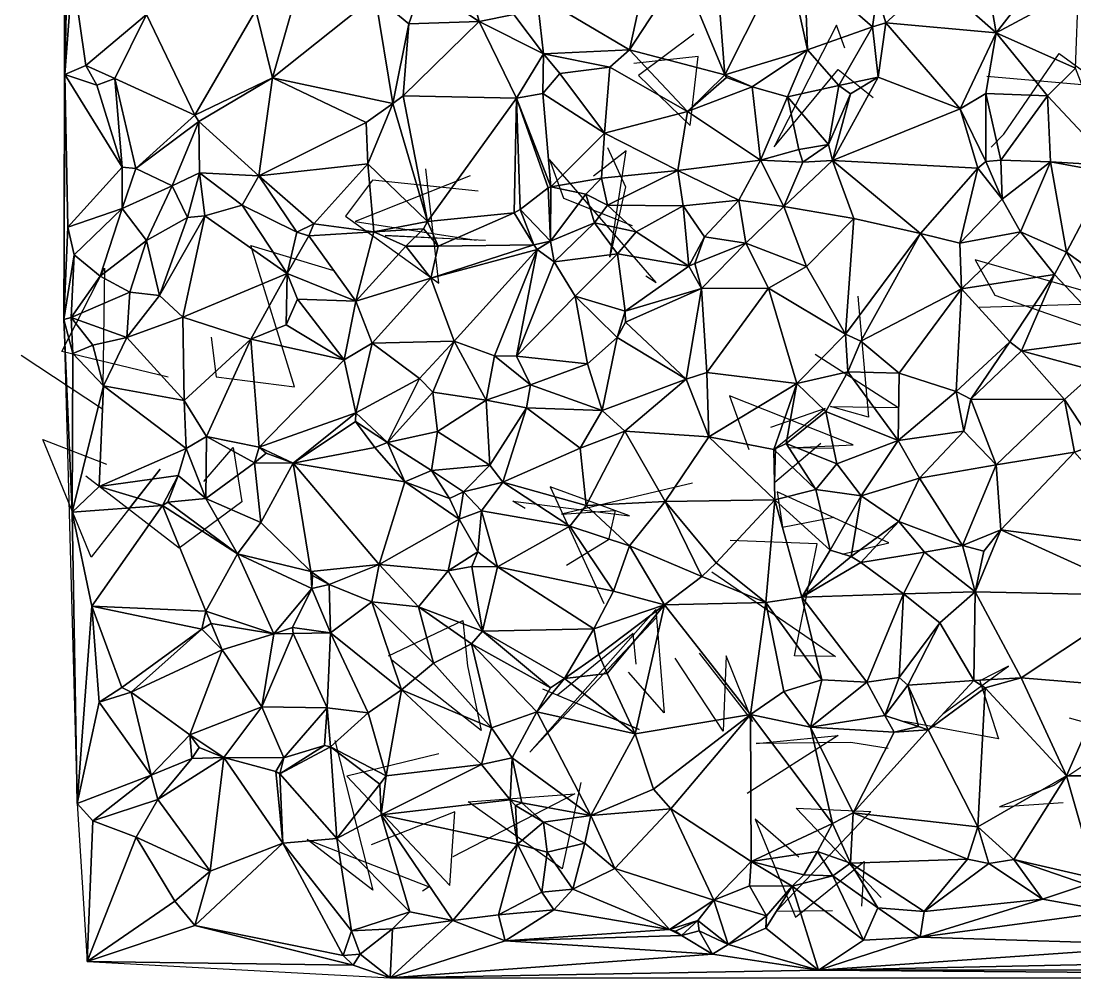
# Model space of a CAD drawing. Header units: metres. Extents: x -15.8 to 15.8, y -15 to 15.8.
# Drawn here: x -15.52 to -2.29, y -15 to -2.98 of the extents above; entities that cross this region are included whole.
import ezdxf

# ---------------------------------------------------------------- set-up
doc = ezdxf.new("R2010")
doc.units = ezdxf.units.M
doc.layers.add('CRACKS', color=1, linetype='Continuous')
doc.layers.add('STREET_MESH', color=7, linetype='Continuous')

msp = doc.modelspace()

# ---------------------------------------------------------------- linework, layer by layer
at = {"layer": 'CRACKS'}
for points in [[(-5.181, -3.318, 0.1), (-5.285, -3.031, 0.1), (-6.068, -4.557, 0.1), (-5.266, -3.587, 0.1), (-4.825, -3.938, 0.1)], [(-7.076, -3.144, 0.1), (-7.772, -3.662, 0.1), (-7.125, -4.289, 0.1), (-7.023, -3.425, 0.1), (-7.831, -3.51, 0.1)], [(-3.344, -4.562, 0.1), (-3.186, -4.401, 0.1), (-2.491, -3.385, 0.1), (-1.916, -3.804, 0.1), (-3.398, -3.673, 0.1)], [(-8.159, -4.568, 0.1), (-7.933, -5.061, 0.1), (-8.133, -5.945, 0.1), (-7.926, -4.61, 0.1), (-8.336, -4.926, 0.1)], [(-7.681, -6.18, 0.1), (-7.55, -6.264, 0.1), (-8.89, -4.719, 0.1), (-8.712, -5.203, 0.1), (-7.852, -5.545, 0.1)], [(-9.786, -5.114, 0.1), (-11.109, -4.976, 0.1), (-11.45, -5.429, 0.1), (-10.28, -6.271, 0.1), (-10.441, -4.836, 0.1)], [(-9.884, -4.923, 0.1), (-11.33, -5.495, 0.1), (-9.81, -5.731, 0.1), (-10.95, -5.671, 0.1), (-9.691, -5.731, 0.1)], [(-13.134, -6.949, 0.1), (-13.073, -7.447, 0.1), (-12.092, -7.571, 0.1), (-12.637, -5.796, 0.1), (-11.614, -6.106, 0.1)], [(-13.676, -7.453, 0.1), (-15.011, -7.131, 0.1), (-14.475, -6.081, 0.1), (-14.502, -7.852, 0.1), (-15.522, -7.179, 0.1)], [(-3.496, -6.573, 0.1), (-1.658, -6.516, 0.1), (-3.547, -5.979, 0.1), (-3.299, -6.42, 0.1), (-2.169, -6.815, 0.1)], [(-5.019, -6.432, 0.1), (-4.884, -7.953, 0.1), (-5.363, -7.819, 0.1), (-4.518, -7.832, 0.1), (-5.556, -7.165, 0.1)], [(-5.328, -8.349, 0.1), (-5.882, -8.338, 0.1), (-5.077, -8.3, 0.1), (-6.631, -7.688, 0.1), (-6.386, -8.358, 0.1)], [(-5.484, -8.285, 0.1), (-6.062, -8.773, 0.1), (-6.049, -8.339, 0.1), (-5.43, -7.844, 0.1), (-6.116, -8.082, 0.1)], [(-14.161, -9.098, 0.1), (-13.777, -8.606, 0.1), (-14.642, -9.714, 0.1), (-15.25, -8.235, 0.1), (-14.451, -8.545, 0.1)], [(-13.23, -8.761, 0.1), (-12.859, -8.335, 0.1), (-12.752, -9.018, 0.1), (-13.539, -9.6, 0.1), (-14.71, -8.695, 0.1)], [(-9.193, -9.102, 0.1), (-9.35, -9.011, 0.1), (-7.886, -9.194, 0.1), (-8.881, -8.827, 0.1), (-8.207, -10.296, 0.1)], [(-7.093, -8.783, 0.1), (-8.737, -9.173, 0.1), (-8.063, -9.126, 0.1), (-8.15, -9.493, 0.1), (-8.674, -9.815, 0.1)], [(-5.217, -9.673, 0.1), (-4.629, -9.531, 0.1), (-6.03, -8.891, 0.1), (-5.965, -9.336, 0.1), (-5.321, -9.208, 0.1)], [(-6.85, -9.896, 0.1), (-5.297, -10.961, 0.1), (-5.812, -10.951, 0.1), (-5.53, -9.543, 0.1), (-6.619, -9.505, 0.1)], [(-7.545, -10.472, 0.1), (-9.137, -12.16, 0.1), (-7.554, -10.37, 0.1), (-7.449, -11.669, 0.1), (-7.896, -11.156, 0.1)], [(-10.912, -10.953, 0.1), (-9.975, -10.507, 0.1), (-9.918, -11.077, 0.1), (-9.746, -11.888, 0.1), (-10.867, -11.006, 0.1)], [(-7.801, -11.055, 0.1), (-7.837, -10.673, 0.1), (-8.79, -11.444, 0.1), (-7.765, -11.877, 0.1), (-8.973, -11.37, 0.1)], [(-7.01, -10.92, 0.1), (-6.341, -11.777, 0.1), (-6.672, -10.951, 0.1), (-6.71, -11.896, 0.1), (-7.312, -10.982, 0.1)], [(-3.952, -11.682, 0.1), (-3.128, -11.082, 0.1), (-3.486, -11.264, 0.1), (-3.253, -11.994, 0.1), (-4.431, -11.776, 0.1)], [(-2.365, -11.729, 0.1), (-1.603, -11.942, 0.1), (-2.56, -12.58, 0.1), (-3.241, -12.847, 0.1), (-2.441, -12.796, 0.1)], [(-11.584, -12.014, 0.1), (-11.108, -13.897, 0.1), (-11.929, -13.258, 0.1), (-10.401, -13.854, 0.1), (-10.485, -13.908, 0.1)], [(-4.637, -12.116, 0.1), (-5.106, -12.039, 0.1), (-6.294, -12.052, 0.1), (-5.264, -11.954, 0.1), (-6.409, -12.682, 0.1)], [(-10.279, -12.184, 0.1), (-11.431, -12.464, 0.1), (-10.138, -13.835, 0.1), (-10.077, -12.912, 0.1), (-11.126, -13.326, 0.1)], [(-8.496, -12.544, 0.1), (-8.732, -13.627, 0.1), (-9.909, -12.785, 0.1), (-8.57, -12.686, 0.1), (-10.103, -13.477, 0.1)], [(-4.726, -13.988, 0.1), (-5.794, -12.867, 0.1), (-4.857, -12.906, 0.1), (-6.041, -14.158, 0.1), (-5.338, -14.149, 0.1)], [(-5.757, -13.48, 0.1), (-6.308, -13.003, 0.1), (-5.801, -14.233, 0.1), (-4.941, -13.534, 0.1), (-4.971, -14.098, 0.1)]]:
    msp.add_polyline3d(points, dxfattribs=at)
at = {"layer": 'STREET_MESH'}
for points in [[(-14.973, -3.648), (-14.968, 9.897), (-14.985, -6.728)], [(-14.934, -1.898), (-14.968, 9.897), (-14.973, -3.648)], [(-3.54, -1.607), (-4.051, -2.445), (-3.28, -3.127)], [(-2.326, -1.898), (-3.54, -1.607), (-3.28, -3.127)], [(-14.877, -2.367), (-14.934, -1.898), (-14.973, -3.648)], [(-2.248, -2.568), (-2.326, -1.898), (-3.28, -3.127)], [(-7.886, -3.342), (-7.602, -2.036), (-9.046, -2.651)], [(-7.602, -2.036), (-7.886, -3.342), (-7.232, -2.34)], [(-6.687, -3.652), (-6.819, -1.992), (-7.232, -2.34)], [(-6.687, -3.652), (-5.918, -2.123), (-6.819, -1.992)], [(-5.651, -3.34), (-5.918, -2.123), (-6.687, -3.652)], [(-5.918, -2.123), (-5.651, -3.34), (-5.686, -2.305)], [(-14.708, -3.536), (-14.877, -2.367), (-14.973, -3.648)], [(-14.877, -2.367), (-14.708, -3.536), (-13.946, -2.898)], [(-11.989, -2.373), (-12.577, -2.84), (-12.365, -3.692)], [(-11.989, -2.373), (-12.365, -3.692), (-11.076, -2.66)], [(-7.886, -3.342), (-6.687, -3.652), (-7.232, -2.34)], [(-5.686, -2.305), (-4.834, -3.053), (-4.775, -2.635)], [(-5.651, -3.34), (-4.834, -3.053), (-5.686, -2.305)], [(-10.655, -3.012), (-10.481, -2.511), (-11.076, -2.66)], [(-10.481, -2.511), (-10.655, -3.012), (-9.773, -2.986)], [(-9.897, -2.52), (-10.481, -2.511), (-9.773, -2.986)], [(-4.667, -3.002), (-4.051, -2.445), (-4.775, -2.635)], [(-4.051, -2.445), (-4.667, -3.002), (-3.28, -3.127)], [(-9.338, -2.898), (-9.897, -2.52), (-9.773, -2.986)], [(-4.834, -3.053), (-4.667, -3.002), (-4.775, -2.635)], [(-2.287, -3.572), (-2.248, -2.568), (-3.28, -3.127)], [(-12.365, -3.692), (-10.855, -4.014), (-11.076, -2.66)], [(-10.855, -4.014), (-10.655, -3.012), (-11.076, -2.66)], [(-9.338, -2.898), (-8.963, -3.389), (-9.046, -2.651)], [(-8.963, -3.389), (-7.886, -3.342), (-9.046, -2.651)], [(-14.708, -3.536), (-14.346, -3.699), (-13.946, -2.898)], [(-14.346, -3.699), (-13.343, -4.161), (-13.946, -2.898)], [(-13.343, -4.161), (-12.577, -2.84), (-13.946, -2.898)], [(-12.577, -2.84), (-13.343, -4.161), (-12.365, -3.692)], [(-8.963, -3.389), (-9.338, -2.898), (-9.773, -2.986)], [(-10.655, -3.012), (-10.855, -4.014), (-10.726, -3.917)], [(-10.655, -3.012), (-10.726, -3.917), (-9.773, -2.986)], [(-10.726, -3.917), (-9.305, -3.949), (-9.773, -2.986)], [(-9.305, -3.949), (-8.963, -3.389), (-9.773, -2.986)], [(-4.834, -3.053), (-4.763, -3.684), (-4.667, -3.002)], [(-4.763, -3.684), (-3.734, -4.081), (-4.667, -3.002)], [(-4.667, -3.002), (-3.734, -4.081), (-3.28, -3.127)], [(-5.259, -3.786), (-4.834, -3.053), (-5.651, -3.34)], [(-4.834, -3.053), (-5.259, -3.786), (-4.763, -3.684)], [(-3.734, -4.081), (-3.41, -3.887), (-3.28, -3.127)], [(-3.41, -3.887), (-2.639, -3.918), (-3.28, -3.127)], [(-2.639, -3.918), (-2.287, -3.572), (-3.28, -3.127)], [(-9.305, -3.949), (-8.974, -3.887), (-8.963, -3.389)], [(-8.974, -3.887), (-8.759, -3.639), (-8.963, -3.389)], [(-7.886, -3.342), (-8.963, -3.389), (-8.131, -3.559)], [(-8.963, -3.389), (-8.759, -3.639), (-8.131, -3.559)], [(-7.157, -4.115), (-7.886, -3.342), (-8.131, -3.559)], [(-7.886, -3.342), (-7.157, -4.115), (-6.687, -3.652)], [(-6.346, -3.803), (-5.651, -3.34), (-6.687, -3.652)], [(-5.651, -3.34), (-6.346, -3.803), (-5.901, -3.93)], [(-5.259, -3.786), (-5.651, -3.34), (-5.901, -3.93)], [(-14.573, -3.783), (-14.708, -3.536), (-14.973, -3.648)], [(-14.708, -3.536), (-14.573, -3.783), (-14.346, -3.699)], [(-8.759, -3.639), (-8.198, -4.388), (-8.131, -3.559)], [(-8.198, -4.388), (-7.157, -4.115), (-8.131, -3.559)], [(-2.287, -3.572), (-2.639, -3.918), (-1.816, -4.791)], [(-14.934, -5.566), (-14.973, -3.648), (-14.985, -6.728)], [(-14.934, -5.566), (-14.252, -4.815), (-14.973, -3.648)], [(-14.252, -4.815), (-14.573, -3.783), (-14.973, -3.648)], [(-14.346, -3.699), (-14.573, -3.783), (-14.252, -4.815)], [(-14.082, -4.832), (-14.346, -3.699), (-14.252, -4.815)], [(-14.082, -4.832), (-13.343, -4.161), (-14.346, -3.699)], [(-13.343, -4.161), (-13.291, -4.24), (-12.365, -3.692)], [(-13.291, -4.24), (-12.537, -4.921), (-12.365, -3.692)], [(-12.365, -3.692), (-12.537, -4.921), (-11.192, -4.254)], [(-10.855, -4.014), (-12.365, -3.692), (-11.192, -4.254)], [(-8.759, -3.639), (-8.974, -3.887), (-8.198, -4.388)], [(-7.157, -4.115), (-6.669, -3.689), (-6.687, -3.652)], [(-6.346, -3.803), (-6.669, -3.689), (-7.157, -4.115)], [(-6.669, -3.689), (-6.346, -3.803), (-6.687, -3.652)], [(-3.734, -4.081), (-4.763, -3.684), (-5.337, -4.728)], [(-4.763, -3.684), (-5.111, -3.893), (-5.337, -4.728)], [(-5.259, -3.786), (-5.111, -3.893), (-4.763, -3.684)], [(-6.346, -3.803), (-7.157, -4.115), (-6.242, -4.727)], [(-6.346, -3.803), (-6.242, -4.727), (-5.901, -3.93)], [(-5.386, -4.528), (-5.259, -3.786), (-5.901, -3.93)], [(-5.259, -3.786), (-5.386, -4.528), (-5.111, -3.893)], [(-10.855, -4.014), (-10.419, -5.496), (-10.726, -3.917)], [(-10.419, -5.496), (-9.305, -3.949), (-10.726, -3.917)], [(-9.305, -3.949), (-10.419, -5.496), (-9.332, -5.386)], [(-9.256, -5.346), (-9.305, -3.949), (-9.332, -5.386)], [(-8.974, -3.887), (-9.305, -3.949), (-8.872, -5.059)], [(-9.305, -3.949), (-8.905, -5.073), (-8.872, -5.059)], [(-9.256, -5.346), (-8.905, -5.073), (-9.305, -3.949)], [(-8.198, -4.388), (-8.974, -3.887), (-8.872, -5.059)], [(-6.242, -4.727), (-5.761, -4.593), (-5.901, -3.93)], [(-5.761, -4.593), (-5.386, -4.528), (-5.901, -3.93)], [(-5.111, -3.893), (-5.386, -4.528), (-5.337, -4.728)], [(-3.734, -4.081), (-3.412, -4.742), (-3.41, -3.887)], [(-3.412, -4.742), (-3.224, -4.725), (-3.41, -3.887)], [(-3.224, -4.725), (-2.639, -3.918), (-3.41, -3.887)], [(-3.224, -4.725), (-2.6, -4.745), (-2.639, -3.918)], [(-2.639, -3.918), (-2.6, -4.745), (-1.816, -4.791)], [(-11.169, -4.773), (-10.855, -4.014), (-11.192, -4.254)], [(-10.419, -5.496), (-10.855, -4.014), (-11.169, -4.773)], [(-3.511, -4.827), (-3.734, -4.081), (-5.337, -4.728)], [(-3.412, -4.742), (-3.734, -4.081), (-3.511, -4.827)], [(-13.291, -4.24), (-13.343, -4.161), (-14.082, -4.832)], [(-7.157, -4.115), (-8.198, -4.388), (-7.278, -4.857)], [(-6.242, -4.727), (-7.157, -4.115), (-7.278, -4.857)], [(-13.291, -4.24), (-14.082, -4.832), (-13.624, -5.049)], [(-13.284, -4.886), (-13.291, -4.24), (-13.624, -5.049)], [(-13.284, -4.886), (-12.537, -4.921), (-13.291, -4.24)], [(-12.537, -4.921), (-11.169, -4.773), (-11.192, -4.254)], [(-8.198, -4.388), (-8.872, -5.059), (-8.236, -4.951)], [(-7.278, -4.857), (-8.198, -4.388), (-8.236, -4.951)], [(-5.708, -4.751), (-5.761, -4.593), (-6.242, -4.727)], [(-5.708, -4.751), (-5.386, -4.528), (-5.761, -4.593)], [(-5.386, -4.528), (-5.708, -4.751), (-5.337, -4.728)], [(-6.513, -5.229), (-6.242, -4.727), (-7.278, -4.857)], [(-6.513, -5.229), (-5.948, -5.306), (-6.242, -4.727)], [(-5.948, -5.306), (-5.708, -4.751), (-6.242, -4.727)], [(-5.948, -5.306), (-5.07, -5.458), (-5.337, -4.728)], [(-5.708, -4.751), (-5.948, -5.306), (-5.337, -4.728)], [(-4.23, -5.648), (-3.511, -4.827), (-5.337, -4.728)], [(-5.07, -5.458), (-4.23, -5.648), (-5.337, -4.728)], [(-3.412, -4.742), (-3.511, -4.827), (-3.205, -5.214)], [(-3.224, -4.725), (-3.412, -4.742), (-3.205, -5.214)], [(-2.6, -4.745), (-3.224, -4.725), (-3.205, -5.214)], [(-2.975, -5.626), (-2.6, -4.745), (-3.205, -5.214)], [(-2.4, -5.881), (-2.6, -4.745), (-2.975, -5.626)], [(-1.816, -4.791), (-2.6, -4.745), (-1.87, -4.879)], [(-2.6, -4.745), (-2.4, -5.881), (-1.87, -4.879)], [(-14.255, -5.334), (-14.252, -4.815), (-14.934, -5.566)], [(-14.255, -5.334), (-14.082, -4.832), (-14.252, -4.815)], [(-13.624, -5.049), (-14.082, -4.832), (-14.255, -5.334)], [(-13.284, -4.886), (-13.624, -5.049), (-13.432, -5.445)], [(-13.215, -5.425), (-13.284, -4.886), (-13.432, -5.445)], [(-13.284, -4.886), (-13.215, -5.425), (-12.745, -5.292)], [(-12.537, -4.921), (-13.284, -4.886), (-12.745, -5.292)], [(-12.537, -4.921), (-11.847, -5.526), (-11.169, -4.773)], [(-11.847, -5.526), (-11.093, -5.624), (-11.169, -4.773)], [(-11.093, -5.624), (-10.419, -5.496), (-11.169, -4.773)], [(-7.278, -4.857), (-8.236, -4.951), (-8.16, -5.291)], [(-7.213, -5.298), (-7.278, -4.857), (-8.16, -5.291)], [(-6.513, -5.229), (-7.278, -4.857), (-7.213, -5.298)], [(-4.23, -5.648), (-3.737, -5.769), (-3.511, -4.827)], [(-3.511, -4.827), (-3.737, -5.769), (-3.205, -5.214)], [(-2.4, -5.881), (-1.249, -6.715), (-1.87, -4.879)], [(-12.537, -4.921), (-12.745, -5.292), (-12.062, -5.631)], [(-11.847, -5.526), (-12.537, -4.921), (-12.062, -5.631)], [(-8.872, -5.059), (-8.434, -5.153), (-8.236, -4.951)], [(-8.236, -4.951), (-8.434, -5.153), (-8.16, -5.291)], [(-13.949, -5.733), (-13.624, -5.049), (-14.255, -5.334)], [(-13.624, -5.049), (-13.949, -5.733), (-13.432, -5.445)], [(-8.905, -5.073), (-9.256, -5.346), (-8.875, -5.744)], [(-8.905, -5.073), (-8.875, -5.744), (-8.872, -5.059)], [(-8.875, -5.744), (-8.434, -5.153), (-8.872, -5.059)], [(-8.434, -5.153), (-8.875, -5.744), (-8.325, -5.514)], [(-8.434, -5.153), (-8.325, -5.514), (-8.16, -5.291)], [(-13.215, -5.425), (-12.181, -6.15), (-12.745, -5.292)], [(-12.745, -5.292), (-12.181, -6.15), (-12.062, -5.631)], [(-8.325, -5.514), (-7.799, -5.627), (-8.16, -5.291)], [(-7.799, -5.627), (-7.213, -5.298), (-8.16, -5.291)], [(-6.944, -5.688), (-6.513, -5.229), (-7.213, -5.298)], [(-6.513, -5.229), (-6.944, -5.688), (-6.424, -5.769)], [(-5.948, -5.306), (-6.513, -5.229), (-6.424, -5.769)], [(-3.737, -5.769), (-2.975, -5.626), (-3.205, -5.214)], [(-14.856, -5.916), (-14.255, -5.334), (-14.934, -5.566)], [(-14.856, -5.916), (-14.529, -6.181), (-14.255, -5.334)], [(-14.529, -6.181), (-13.949, -5.733), (-14.255, -5.334)], [(-9.332, -5.386), (-10.419, -5.496), (-10.285, -5.805)], [(-9.332, -5.386), (-10.285, -5.805), (-9.086, -5.788)], [(-9.256, -5.346), (-9.332, -5.386), (-9.086, -5.788)], [(-8.875, -5.744), (-9.256, -5.346), (-9.086, -5.788)], [(-7.799, -5.627), (-7.138, -6.056), (-7.213, -5.298)], [(-7.138, -6.056), (-6.944, -5.688), (-7.213, -5.298)], [(-5.948, -5.306), (-6.424, -5.769), (-5.664, -6.062)], [(-5.948, -5.306), (-5.664, -6.062), (-5.07, -5.458)], [(-13.949, -5.733), (-13.784, -6.427), (-13.432, -5.445)], [(-13.784, -6.427), (-13.215, -5.425), (-13.432, -5.445)], [(-13.215, -5.425), (-13.784, -6.427), (-13.491, -6.696)], [(-12.181, -6.15), (-13.215, -5.425), (-13.491, -6.696)], [(-11.909, -5.676), (-11.847, -5.526), (-12.062, -5.631)], [(-11.847, -5.526), (-11.909, -5.676), (-11.093, -5.624)], [(-10.469, -5.589), (-10.419, -5.496), (-11.093, -5.624)], [(-10.419, -5.496), (-10.469, -5.589), (-10.285, -5.805)], [(-8.875, -5.744), (-8.829, -6.001), (-8.325, -5.514)], [(-8.325, -5.514), (-8.829, -6.001), (-8.035, -5.901)], [(-7.799, -5.627), (-8.325, -5.514), (-8.035, -5.901)], [(-5.07, -5.458), (-5.664, -6.062), (-5.174, -6.91)], [(-4.23, -5.648), (-5.07, -5.458), (-5.174, -6.91)], [(-14.856, -5.916), (-14.934, -5.566), (-14.985, -6.728)], [(-12.181, -6.15), (-11.909, -5.676), (-12.062, -5.631)], [(-11.909, -5.676), (-12.181, -6.15), (-11.32, -6.498)], [(-11.093, -5.624), (-11.909, -5.676), (-11.32, -6.498)], [(-11.093, -5.624), (-11.32, -6.498), (-10.693, -5.804)], [(-10.469, -5.589), (-11.093, -5.624), (-10.693, -5.804)], [(-10.285, -5.805), (-10.469, -5.589), (-10.693, -5.804)], [(-7.799, -5.627), (-8.035, -5.901), (-7.138, -6.056)], [(-7.065, -6.023), (-6.944, -5.688), (-7.138, -6.056)], [(-6.944, -5.688), (-7.065, -6.023), (-6.424, -5.769)], [(-4.98, -6.998), (-4.23, -5.648), (-5.174, -6.91)], [(-4.23, -5.648), (-4.98, -6.998), (-3.717, -6.343)], [(-3.737, -5.769), (-4.23, -5.648), (-3.717, -6.343)], [(-3.737, -5.769), (-3.717, -6.343), (-2.975, -5.626)], [(-3.717, -6.343), (-2.549, -6.161), (-2.975, -5.626)], [(-2.549, -6.161), (-2.4, -5.881), (-2.975, -5.626)], [(-13.949, -5.733), (-14.529, -6.181), (-14.158, -6.384)], [(-13.784, -6.427), (-13.949, -5.733), (-14.158, -6.384)], [(-11.32, -6.498), (-10.378, -6.21), (-10.693, -5.804)], [(-10.378, -6.21), (-10.285, -5.805), (-10.693, -5.804)], [(-10.285, -5.805), (-10.378, -6.21), (-9.086, -5.788)], [(-10.378, -6.21), (-9.045, -5.849), (-9.086, -5.788)], [(-9.045, -5.849), (-8.875, -5.744), (-9.086, -5.788)], [(-8.829, -6.001), (-8.875, -5.744), (-9.045, -5.849)], [(-6.424, -5.769), (-7.065, -6.023), (-6.979, -6.338)], [(-6.138, -6.332), (-6.424, -5.769), (-6.979, -6.338)], [(-6.424, -5.769), (-6.138, -6.332), (-5.664, -6.062)], [(-14.892, -6.702), (-14.856, -5.916), (-14.985, -6.728)], [(-14.529, -6.181), (-14.856, -5.916), (-14.892, -6.702)], [(-9.045, -5.849), (-10.378, -6.21), (-10.084, -6.999)], [(-9.579, -7.184), (-9.045, -5.849), (-10.084, -6.999)], [(-9.045, -5.849), (-9.579, -7.184), (-9.305, -7.188)], [(-8.829, -6.001), (-9.045, -5.849), (-9.305, -7.188)], [(-8.829, -6.001), (-8.568, -6.434), (-8.035, -5.901)], [(-8.568, -6.434), (-7.938, -6.623), (-8.035, -5.901)], [(-8.035, -5.901), (-7.938, -6.623), (-7.138, -6.056)], [(-1.791, -6.965), (-2.4, -5.881), (-2.549, -6.161)], [(-1.249, -6.715), (-2.4, -5.881), (-1.791, -6.965)], [(-8.568, -6.434), (-8.829, -6.001), (-9.305, -7.188)], [(-7.938, -6.623), (-6.979, -6.338), (-7.138, -6.056)], [(-6.979, -6.338), (-7.065, -6.023), (-7.138, -6.056)], [(-5.664, -6.062), (-6.138, -6.332), (-5.174, -6.91)], [(-14.158, -6.384), (-14.529, -6.181), (-14.892, -6.702)], [(-12.638, -6.976), (-12.181, -6.15), (-13.491, -6.696)], [(-12.181, -6.15), (-12.638, -6.976), (-12.196, -6.794)], [(-12.053, -6.47), (-12.181, -6.15), (-12.196, -6.794)], [(-12.181, -6.15), (-12.053, -6.47), (-11.32, -6.498)], [(-11.116, -7.024), (-10.378, -6.21), (-11.32, -6.498)], [(-10.378, -6.21), (-11.116, -7.024), (-10.084, -6.999)], [(-2.549, -6.161), (-3.717, -6.343), (-3.11, -7.007)], [(-2.963, -7.122), (-2.549, -6.161), (-3.11, -7.007)], [(-2.963, -7.122), (-1.791, -6.965), (-2.549, -6.161)], [(-7.938, -6.623), (-7.935, -6.761), (-6.979, -6.338)], [(-6.979, -6.338), (-7.935, -6.761), (-7.174, -7.476)], [(-6.913, -7.393), (-6.979, -6.338), (-7.174, -7.476)], [(-6.913, -7.393), (-6.138, -6.332), (-6.979, -6.338)], [(-6.138, -6.332), (-6.913, -7.393), (-5.785, -7.531)], [(-6.138, -6.332), (-5.785, -7.531), (-5.174, -6.91)], [(-4.98, -6.998), (-4.499, -7.403), (-3.717, -6.343)], [(-4.499, -7.403), (-3.786, -7.633), (-3.717, -6.343)], [(-3.717, -6.343), (-3.786, -7.633), (-3.11, -7.007)], [(-14.158, -6.384), (-14.892, -6.702), (-14.194, -6.952)], [(-13.784, -6.427), (-14.158, -6.384), (-14.194, -6.952)], [(-13.491, -6.696), (-13.784, -6.427), (-14.194, -6.952)], [(-12.053, -6.47), (-12.196, -6.794), (-11.466, -7.234)], [(-11.32, -6.498), (-12.053, -6.47), (-11.466, -7.234)], [(-8.412, -7.286), (-8.568, -6.434), (-9.305, -7.188)], [(-8.568, -6.434), (-8.412, -7.286), (-8.038, -6.954)], [(-7.938, -6.623), (-8.568, -6.434), (-8.038, -6.954)], [(-11.116, -7.024), (-11.32, -6.498), (-11.466, -7.234)], [(-14.874, -7.156), (-14.892, -6.702), (-14.985, -6.728)], [(-14.819, -12.806), (-14.883, -9.146), (-14.985, -6.728)], [(-14.883, -9.146), (-14.874, -7.156), (-14.985, -6.728)], [(-14.892, -6.702), (-14.622, -7.048), (-14.194, -6.952)], [(-14.874, -7.156), (-14.622, -7.048), (-14.892, -6.702)], [(-13.475, -7.743), (-13.491, -6.696), (-14.194, -6.952)], [(-12.638, -6.976), (-13.491, -6.696), (-13.475, -7.743)], [(-7.938, -6.623), (-8.038, -6.954), (-7.935, -6.761)], [(-12.196, -6.794), (-12.638, -6.976), (-11.466, -7.234)], [(-7.935, -6.761), (-8.038, -6.954), (-7.174, -7.476)], [(-14.622, -7.048), (-14.487, -7.559), (-14.194, -6.952)], [(-14.487, -7.559), (-13.475, -7.743), (-14.194, -6.952)], [(-13.193, -8.198), (-12.638, -6.976), (-13.475, -7.743)], [(-13.193, -8.198), (-12.534, -8.33), (-12.638, -6.976)], [(-12.638, -6.976), (-12.534, -8.33), (-11.466, -7.234)], [(-11.116, -7.024), (-10.519, -7.468), (-10.084, -6.999)], [(-10.519, -7.468), (-10.354, -7.64), (-10.084, -6.999)], [(-10.354, -7.64), (-9.683, -7.739), (-10.084, -6.999)], [(-9.683, -7.739), (-9.579, -7.184), (-10.084, -6.999)], [(-8.038, -6.954), (-8.412, -7.286), (-8.228, -7.872)], [(-8.038, -6.954), (-8.228, -7.872), (-7.174, -7.476)], [(-5.785, -7.531), (-5.143, -7.383), (-5.174, -6.91)], [(-5.143, -7.383), (-4.98, -6.998), (-5.174, -6.91)], [(-4.499, -7.403), (-4.98, -6.998), (-5.143, -7.383)], [(-3.786, -7.633), (-3.6, -7.727), (-3.11, -7.007)], [(-3.6, -7.727), (-2.963, -7.122), (-3.11, -7.007)], [(-1.791, -6.965), (-2.963, -7.122), (-2.025, -7.378)], [(-14.622, -7.048), (-14.874, -7.156), (-14.487, -7.559)], [(-11.318, -7.9), (-11.116, -7.024), (-11.466, -7.234)], [(-11.116, -7.024), (-11.318, -7.9), (-10.519, -7.468)], [(-2.963, -7.122), (-3.6, -7.727), (-2.424, -7.732)], [(-2.963, -7.122), (-2.424, -7.732), (-2.025, -7.378)], [(-14.487, -7.559), (-14.874, -7.156), (-14.883, -9.146)], [(-12.534, -8.33), (-11.318, -7.9), (-11.466, -7.234)], [(-9.683, -7.739), (-9.126, -7.549), (-9.579, -7.184)], [(-9.579, -7.184), (-9.126, -7.549), (-9.305, -7.188)], [(-9.126, -7.549), (-8.412, -7.286), (-9.305, -7.188)], [(-8.412, -7.286), (-9.126, -7.549), (-8.228, -7.872)], [(-6.89, -8.202), (-6.913, -7.393), (-7.174, -7.476)], [(-6.913, -7.393), (-6.89, -8.202), (-5.785, -7.531)], [(-5.143, -7.383), (-5.785, -7.531), (-5.421, -7.884)], [(-4.511, -8.249), (-5.143, -7.383), (-5.421, -7.884)], [(-4.511, -8.249), (-4.499, -7.403), (-5.143, -7.383)], [(-4.499, -7.403), (-4.511, -8.249), (-3.786, -7.633)], [(-2.424, -7.732), (-2.047, -8.306), (-2.025, -7.378)], [(-11.318, -7.9), (-10.922, -8.273), (-10.519, -7.468)], [(-10.922, -8.273), (-10.354, -7.64), (-10.519, -7.468)], [(-8.228, -7.872), (-7.945, -8.13), (-7.174, -7.476)], [(-7.945, -8.13), (-6.89, -8.202), (-7.174, -7.476)], [(-5.785, -7.531), (-6.89, -8.202), (-6.072, -8.358)], [(-5.785, -7.531), (-6.072, -8.358), (-5.918, -8.283)], [(-5.785, -7.531), (-5.918, -8.283), (-5.421, -7.884)], [(-14.54, -8.826), (-14.487, -7.559), (-14.883, -9.146)], [(-14.487, -7.559), (-14.54, -8.826), (-13.451, -8.348)], [(-13.475, -7.743), (-14.487, -7.559), (-13.451, -8.348)], [(-10.293, -8.134), (-10.354, -7.64), (-10.922, -8.273)], [(-9.683, -7.739), (-10.354, -7.64), (-10.293, -8.134)], [(-9.126, -7.549), (-9.683, -7.739), (-9.177, -7.837)], [(-9.126, -7.549), (-9.177, -7.837), (-8.228, -7.872)], [(-3.786, -7.633), (-4.511, -8.249), (-3.689, -8.129)], [(-3.6, -7.727), (-3.786, -7.633), (-3.689, -8.129)], [(-13.193, -8.198), (-13.475, -7.743), (-13.451, -8.348)], [(-9.636, -8.556), (-9.683, -7.739), (-10.293, -8.134)], [(-9.683, -7.739), (-9.636, -8.556), (-9.177, -7.837)], [(-3.284, -8.554), (-3.6, -7.727), (-3.689, -8.129)], [(-3.6, -7.727), (-3.284, -8.554), (-2.424, -7.732)], [(-2.424, -7.732), (-3.284, -8.554), (-2.3, -8.395)], [(-2.047, -8.306), (-2.424, -7.732), (-2.3, -8.395)], [(-11.318, -7.9), (-12.534, -8.33), (-12.105, -8.531)], [(-11.318, -7.9), (-12.105, -8.531), (-11.326, -8.009)], [(-10.922, -8.273), (-11.318, -7.9), (-11.326, -8.009)], [(-9.636, -8.556), (-9.475, -8.769), (-9.177, -7.837)], [(-9.177, -7.837), (-9.475, -8.769), (-8.502, -8.343)], [(-9.177, -7.837), (-8.502, -8.343), (-8.228, -7.872)], [(-8.502, -8.343), (-7.945, -8.13), (-8.228, -7.872)], [(-5.918, -8.283), (-5.28, -8.541), (-5.421, -7.884)], [(-5.28, -8.541), (-4.511, -8.249), (-5.421, -7.884)], [(-12.105, -8.531), (-11.083, -8.335), (-11.326, -8.009)], [(-11.083, -8.335), (-10.922, -8.273), (-11.326, -8.009)], [(-13.201, -8.975), (-13.193, -8.198), (-13.451, -8.348)], [(-12.591, -8.527), (-13.193, -8.198), (-13.201, -8.975)], [(-12.591, -8.527), (-12.534, -8.33), (-13.193, -8.198)], [(-10.293, -8.134), (-10.922, -8.273), (-10.37, -8.623)], [(-9.636, -8.556), (-10.293, -8.134), (-10.37, -8.623)], [(-7.945, -8.13), (-8.502, -8.343), (-8.428, -9.064)], [(-7.439, -9.013), (-7.945, -8.13), (-8.428, -9.064)], [(-6.89, -8.202), (-7.945, -8.13), (-7.439, -9.013)], [(-4.511, -8.249), (-4.243, -8.721), (-3.689, -8.129)], [(-4.243, -8.721), (-3.284, -8.554), (-3.689, -8.129)], [(-12.591, -8.527), (-12.447, -8.405), (-12.534, -8.33)], [(-12.534, -8.33), (-12.447, -8.405), (-12.105, -8.531)], [(-10.922, -8.273), (-11.083, -8.335), (-10.703, -8.765)], [(-10.37, -8.623), (-10.922, -8.273), (-10.703, -8.765)], [(-6.89, -8.202), (-7.439, -9.013), (-6.059, -8.992)], [(-6.072, -8.358), (-6.89, -8.202), (-6.059, -8.992)], [(-6.072, -8.358), (-5.546, -8.863), (-5.918, -8.283)], [(-5.546, -8.863), (-5.28, -8.541), (-5.918, -8.283)], [(-4.511, -8.249), (-5.28, -8.541), (-4.978, -8.941)], [(-4.243, -8.721), (-4.511, -8.249), (-4.978, -8.941)], [(-1.188, -9.637), (-2.047, -8.306), (-2.3, -8.395)], [(-14.54, -8.826), (-13.55, -8.686), (-13.451, -8.348)], [(-13.55, -8.686), (-13.201, -8.975), (-13.451, -8.348)], [(-12.447, -8.405), (-12.591, -8.527), (-12.105, -8.531)], [(-11.083, -8.335), (-12.105, -8.531), (-10.703, -8.765)], [(-8.502, -8.343), (-9.475, -8.769), (-8.428, -9.064)], [(-5.546, -8.863), (-6.072, -8.358), (-6.059, -8.992)], [(-3.284, -8.554), (-3.223, -9.367), (-2.3, -8.395)], [(-3.223, -9.367), (-1.188, -9.637), (-2.3, -8.395)], [(-12.591, -8.527), (-13.201, -8.975), (-12.511, -9.277)], [(-12.105, -8.531), (-12.591, -8.527), (-12.511, -9.277)], [(-11.886, -9.893), (-12.105, -8.531), (-12.511, -9.277)], [(-12.105, -8.531), (-11.027, -9.806), (-10.703, -8.765)], [(-11.886, -9.893), (-11.027, -9.806), (-12.105, -8.531)], [(-9.969, -8.893), (-9.636, -8.556), (-10.37, -8.623)], [(-9.636, -8.556), (-9.969, -8.893), (-9.475, -8.769)], [(-5.28, -8.541), (-5.546, -8.863), (-4.978, -8.941)], [(-3.284, -8.554), (-4.243, -8.721), (-3.704, -9.566)], [(-3.284, -8.554), (-3.704, -9.566), (-3.223, -9.367)], [(-13.747, -9.062), (-13.55, -8.686), (-14.54, -8.826)], [(-13.681, -9.023), (-13.55, -8.686), (-13.747, -9.062)], [(-13.55, -8.686), (-13.681, -9.023), (-13.201, -8.975)], [(-10.143, -8.977), (-10.37, -8.623), (-10.703, -8.765)], [(-10.143, -8.977), (-9.969, -8.893), (-10.37, -8.623)], [(-4.502, -9.265), (-4.243, -8.721), (-4.978, -8.941)], [(-4.243, -8.721), (-4.502, -9.265), (-3.704, -9.566)], [(-13.747, -9.062), (-14.54, -8.826), (-14.883, -9.146)], [(-11.027, -9.806), (-10.023, -9.235), (-10.703, -8.765)], [(-10.023, -9.235), (-10.143, -8.977), (-10.703, -8.765)], [(-9.475, -8.769), (-9.969, -8.893), (-9.741, -9.13)], [(-8.632, -9.322), (-9.475, -8.769), (-9.741, -9.13)], [(-9.475, -8.769), (-8.632, -9.322), (-8.428, -9.064)], [(-5.366, -9.623), (-5.546, -8.863), (-6.059, -8.992)], [(-5.546, -8.863), (-5.366, -9.623), (-4.978, -8.941)], [(-13.201, -8.975), (-13.681, -9.023), (-12.804, -9.672)], [(-13.201, -8.975), (-12.804, -9.672), (-12.511, -9.277)], [(-9.969, -8.893), (-10.143, -8.977), (-10.023, -9.235)], [(-9.969, -8.893), (-10.023, -9.235), (-9.741, -9.13)], [(-7.439, -9.013), (-6.798, -9.784), (-6.059, -8.992)], [(-6.798, -9.784), (-6.175, -10.283), (-6.059, -8.992)], [(-6.175, -10.283), (-5.722, -10.213), (-6.059, -8.992)], [(-5.722, -10.213), (-5.366, -9.623), (-6.059, -8.992)], [(-4.978, -8.941), (-5.366, -9.623), (-5.102, -9.702)], [(-4.502, -9.265), (-4.978, -8.941), (-5.102, -9.702)], [(-13.747, -9.062), (-14.883, -9.146), (-14.634, -10.329)], [(-13.203, -10.391), (-13.747, -9.062), (-14.634, -10.329)], [(-13.681, -9.023), (-13.747, -9.062), (-12.804, -9.672)], [(-12.804, -9.672), (-13.747, -9.062), (-13.203, -10.391)], [(-8.632, -9.322), (-7.886, -9.57), (-8.428, -9.064)], [(-7.886, -9.57), (-7.439, -9.013), (-8.428, -9.064)], [(-6.975, -9.957), (-7.439, -9.013), (-7.886, -9.57)], [(-6.975, -9.957), (-6.798, -9.784), (-7.439, -9.013)], [(-14.883, -9.146), (-14.819, -12.806), (-14.634, -10.329)], [(-11.027, -9.806), (-10.163, -9.882), (-10.023, -9.235)], [(-10.163, -9.882), (-9.789, -9.645), (-10.023, -9.235)], [(-10.023, -9.235), (-9.789, -9.645), (-9.741, -9.13)], [(-9.789, -9.645), (-9.541, -9.833), (-9.741, -9.13)], [(-9.541, -9.833), (-8.632, -9.322), (-9.741, -9.13)], [(-12.804, -9.672), (-11.886, -9.893), (-12.511, -9.277)], [(-8.632, -9.322), (-9.541, -9.833), (-8.087, -10.138)], [(-8.632, -9.322), (-8.087, -10.138), (-7.886, -9.57)], [(-4.982, -9.779), (-4.502, -9.265), (-5.102, -9.702)], [(-4.502, -9.265), (-4.982, -9.779), (-4.18, -9.651)], [(-3.704, -9.566), (-4.502, -9.265), (-4.18, -9.651)], [(-3.704, -9.566), (-3.435, -9.637), (-3.223, -9.367)], [(-3.545, -10.147), (-1.412, -10.192), (-3.223, -9.367)], [(-3.435, -9.637), (-3.545, -10.147), (-3.223, -9.367)], [(-1.412, -10.192), (-1.188, -9.637), (-3.223, -9.367)], [(-9.789, -9.645), (-10.163, -9.882), (-9.865, -9.83)], [(-9.541, -9.833), (-9.789, -9.645), (-9.865, -9.83)], [(-7.886, -9.57), (-8.087, -10.138), (-7.446, -10.312)], [(-6.975, -9.957), (-7.886, -9.57), (-7.446, -10.312)], [(-5.366, -9.623), (-5.722, -10.213), (-5.102, -9.702)], [(-4.982, -9.779), (-4.446, -10.174), (-4.18, -9.651)], [(-4.446, -10.174), (-3.545, -10.147), (-4.18, -9.651)], [(-3.545, -10.147), (-3.704, -9.566), (-4.18, -9.651)], [(-3.435, -9.637), (-3.704, -9.566), (-3.545, -10.147)], [(-12.351, -10.677), (-12.804, -9.672), (-13.203, -10.391)], [(-11.871, -10.107), (-11.886, -9.893), (-12.804, -9.672)], [(-12.351, -10.677), (-11.871, -10.107), (-12.804, -9.672)], [(-6.798, -9.784), (-6.975, -9.957), (-6.175, -10.283)], [(-5.722, -10.213), (-4.982, -9.779), (-5.102, -9.702)], [(-4.982, -9.779), (-5.722, -10.213), (-4.446, -10.174)], [(-11.027, -9.806), (-11.886, -9.893), (-11.655, -10.055)], [(-11.886, -9.893), (-11.862, -9.941), (-11.655, -10.055)], [(-11.871, -10.107), (-11.862, -9.941), (-11.886, -9.893)], [(-11.118, -10.274), (-11.027, -9.806), (-11.655, -10.055)], [(-10.535, -10.337), (-11.027, -9.806), (-11.118, -10.274)], [(-11.027, -9.806), (-10.535, -10.337), (-10.163, -9.882)], [(-10.535, -10.337), (-9.73, -10.64), (-10.163, -9.882)], [(-10.163, -9.882), (-9.73, -10.64), (-9.865, -9.83)], [(-9.73, -10.64), (-9.541, -9.833), (-9.865, -9.83)], [(-9.541, -9.833), (-9.73, -10.64), (-8.333, -10.611)], [(-8.087, -10.138), (-9.541, -9.833), (-8.333, -10.611)], [(-11.862, -9.941), (-11.871, -10.107), (-11.655, -10.055)], [(-6.175, -10.283), (-6.975, -9.957), (-7.446, -10.312)], [(-12.116, -10.595), (-11.871, -10.107), (-12.351, -10.677)], [(-11.871, -10.107), (-12.116, -10.595), (-11.639, -10.663)], [(-11.871, -10.107), (-11.639, -10.663), (-11.655, -10.055)], [(-11.639, -10.663), (-11.118, -10.274), (-11.655, -10.055)], [(-8.087, -10.138), (-8.333, -10.611), (-7.446, -10.312)], [(-5.722, -10.213), (-4.904, -11.283), (-4.446, -10.174)], [(-4.904, -11.283), (-4.499, -11.222), (-4.446, -10.174)], [(-4.446, -10.174), (-4.499, -11.222), (-3.991, -10.539)], [(-3.545, -10.147), (-4.446, -10.174), (-3.991, -10.539)], [(-3.564, -11.261), (-3.545, -10.147), (-3.991, -10.539)], [(-3.545, -10.147), (-3.564, -11.261), (-2.968, -11.227)], [(-1.412, -10.192), (-3.545, -10.147), (-2.968, -11.227)], [(-11.639, -10.663), (-10.745, -11.38), (-11.118, -10.274)], [(-10.535, -10.337), (-11.118, -10.274), (-10.344, -11.043)], [(-11.118, -10.274), (-10.745, -11.38), (-10.344, -11.043)], [(-8.333, -10.611), (-8.27, -10.933), (-7.446, -10.312)], [(-7.446, -10.312), (-8.27, -10.933), (-8.167, -11.174)], [(-7.813, -11.931), (-7.446, -10.312), (-8.167, -11.174)], [(-7.813, -11.931), (-6.364, -11.689), (-7.446, -10.312)], [(-6.364, -11.689), (-6.175, -10.283), (-7.446, -10.312)], [(-5.946, -11.4), (-6.175, -10.283), (-6.364, -11.689)], [(-5.469, -11.254), (-5.722, -10.213), (-6.175, -10.283)], [(-5.946, -11.4), (-5.469, -11.254), (-6.175, -10.283)], [(-5.469, -11.254), (-4.904, -11.283), (-5.722, -10.213)], [(-1.898, -11.318), (-1.412, -10.192), (-2.968, -11.227)], [(-14.819, -12.806), (-14.543, -11.532), (-14.634, -10.329)], [(-13.252, -10.615), (-13.203, -10.391), (-14.634, -10.329)], [(-14.543, -11.532), (-14.257, -11.351), (-14.634, -10.329)], [(-14.257, -11.351), (-13.252, -10.615), (-14.634, -10.329)], [(-13.252, -10.615), (-13.138, -10.547), (-13.203, -10.391)], [(-13.138, -10.547), (-12.351, -10.677), (-13.203, -10.391)], [(-9.87, -10.8), (-10.535, -10.337), (-10.344, -11.043)], [(-10.535, -10.337), (-9.87, -10.8), (-9.73, -10.64)], [(-13.138, -10.547), (-13.252, -10.615), (-12.996, -10.876)], [(-12.351, -10.677), (-13.138, -10.547), (-12.996, -10.876)], [(-4.499, -11.222), (-4.391, -11.321), (-3.991, -10.539)], [(-4.391, -11.321), (-3.564, -11.261), (-3.991, -10.539)], [(-13.252, -10.615), (-14.257, -11.351), (-14.14, -11.408)], [(-13.252, -10.615), (-14.14, -11.408), (-12.996, -10.876)], [(-12.5, -11.594), (-12.351, -10.677), (-12.996, -10.876)], [(-11.68, -11.604), (-12.107, -10.673), (-12.5, -11.594)], [(-12.107, -10.673), (-12.351, -10.677), (-12.5, -11.594)], [(-12.116, -10.595), (-12.351, -10.677), (-12.107, -10.673)], [(-11.639, -10.663), (-12.116, -10.595), (-12.107, -10.673)], [(-11.68, -11.604), (-11.639, -10.663), (-12.107, -10.673)], [(-11.639, -10.663), (-11.68, -11.604), (-11.166, -11.666)], [(-10.745, -11.38), (-11.639, -10.663), (-11.166, -11.666)], [(-9.87, -10.8), (-8.876, -11.353), (-9.73, -10.64)], [(-9.73, -10.64), (-8.702, -11.237), (-8.333, -10.611)], [(-8.876, -11.353), (-8.702, -11.237), (-9.73, -10.64)], [(-8.702, -11.237), (-8.27, -10.933), (-8.333, -10.611)], [(-9.619, -11.854), (-9.87, -10.8), (-10.344, -11.043)], [(-9.619, -11.854), (-9.05, -11.657), (-9.87, -10.8)], [(-9.05, -11.657), (-8.876, -11.353), (-9.87, -10.8)], [(-14.14, -11.408), (-13.404, -11.942), (-12.996, -10.876)], [(-13.404, -11.942), (-12.5, -11.594), (-12.996, -10.876)], [(-8.27, -10.933), (-8.702, -11.237), (-8.167, -11.174)], [(-10.745, -11.38), (-9.619, -11.854), (-10.344, -11.043)], [(-8.702, -11.237), (-9.05, -11.657), (-7.813, -11.931)], [(-8.876, -11.353), (-9.05, -11.657), (-8.702, -11.237)], [(-8.702, -11.237), (-7.813, -11.931), (-8.167, -11.174)], [(-4.499, -11.222), (-4.904, -11.283), (-4.679, -11.7)], [(-4.391, -11.321), (-4.499, -11.222), (-4.679, -11.7)], [(-3.564, -11.261), (-3.42, -11.352), (-2.968, -11.227)], [(-3.42, -11.352), (-2.399, -12.46), (-2.968, -11.227)], [(-2.399, -12.46), (-1.898, -11.318), (-2.968, -11.227)], [(-14.257, -11.351), (-14.543, -11.532), (-14.14, -11.408)], [(-5.469, -11.254), (-5.946, -11.4), (-5.612, -11.847)], [(-4.904, -11.283), (-5.469, -11.254), (-5.612, -11.847)], [(-4.679, -11.7), (-4.904, -11.283), (-5.612, -11.847)], [(-4.257, -11.838), (-4.391, -11.321), (-4.679, -11.7)], [(-4.391, -11.321), (-4.136, -11.88), (-3.564, -11.261)], [(-4.257, -11.838), (-4.136, -11.88), (-4.391, -11.321)], [(-3.564, -11.261), (-4.136, -11.88), (-3.42, -11.352)], [(-3.42, -11.352), (-4.136, -11.88), (-3.513, -13.1)], [(-3.42, -11.352), (-3.513, -13.1), (-2.399, -12.46)], [(-1.617, -12.459), (-1.898, -11.318), (-2.399, -12.46)], [(-14.543, -11.532), (-13.891, -12.449), (-14.14, -11.408)], [(-13.891, -12.449), (-13.404, -11.942), (-14.14, -11.408)], [(-10.941, -12.459), (-10.745, -11.38), (-11.166, -11.666)], [(-10.745, -11.38), (-10.941, -12.459), (-9.743, -12.318)], [(-9.619, -11.854), (-10.745, -11.38), (-9.743, -12.318)], [(-5.946, -11.4), (-6.364, -11.689), (-5.612, -11.847)], [(-13.891, -12.449), (-14.543, -11.532), (-14.819, -12.806)], [(-12.5, -11.594), (-13.404, -11.942), (-12.979, -12.23)], [(-12.223, -12.234), (-12.5, -11.594), (-12.979, -12.23)], [(-12.223, -12.234), (-11.68, -11.604), (-12.5, -11.594)], [(-11.68, -11.604), (-12.223, -12.234), (-11.713, -12.078)], [(-11.64, -12.094), (-11.68, -11.604), (-11.713, -12.078)], [(-11.68, -11.604), (-11.64, -12.094), (-11.166, -11.666)], [(-11.64, -12.094), (-10.941, -12.459), (-11.166, -11.666)], [(-9.05, -11.657), (-9.619, -11.854), (-9.359, -12.233)], [(-9.05, -11.657), (-9.359, -12.233), (-8.371, -12.956)], [(-9.05, -11.657), (-8.371, -12.956), (-7.813, -11.931)], [(-7.813, -11.931), (-7.585, -12.628), (-6.364, -11.689)], [(-6.364, -11.689), (-7.585, -12.628), (-7.365, -12.875)], [(-6.357, -13.533), (-6.364, -11.689), (-7.365, -12.875)], [(-6.364, -11.689), (-5.338, -13.056), (-5.612, -11.847)], [(-6.357, -13.533), (-5.338, -13.056), (-6.364, -11.689)], [(-4.562, -11.909), (-4.679, -11.7), (-5.612, -11.847)], [(-4.257, -11.838), (-4.679, -11.7), (-4.562, -11.909)], [(-9.359, -12.233), (-9.619, -11.854), (-9.743, -12.318)], [(-5.338, -13.056), (-5.076, -12.922), (-5.612, -11.847)], [(-5.076, -12.922), (-4.562, -11.909), (-5.612, -11.847)], [(-4.136, -11.88), (-5.076, -12.922), (-3.513, -13.1)], [(-4.136, -11.88), (-4.562, -11.909), (-5.076, -12.922)], [(-4.136, -11.88), (-4.257, -11.838), (-4.562, -11.909)], [(-13.891, -12.449), (-13.377, -12.241), (-13.404, -11.942)], [(-13.404, -11.942), (-13.286, -12.105), (-12.979, -12.23)], [(-13.377, -12.241), (-13.286, -12.105), (-13.404, -11.942)], [(-8.371, -12.956), (-7.585, -12.628), (-7.813, -11.931)], [(-13.286, -12.105), (-13.377, -12.241), (-12.979, -12.23)], [(-12.273, -12.434), (-11.64, -12.094), (-11.713, -12.078)], [(-12.223, -12.234), (-12.273, -12.434), (-11.713, -12.078)], [(-11.64, -12.094), (-12.273, -12.434), (-11.56, -13.248)], [(-11.017, -12.563), (-11.64, -12.094), (-11.56, -13.248)], [(-10.941, -12.459), (-11.64, -12.094), (-11.017, -12.563)], [(-13.806, -12.757), (-13.377, -12.241), (-13.891, -12.449)], [(-13.806, -12.757), (-13.149, -13.657), (-12.979, -12.23)], [(-13.377, -12.241), (-13.806, -12.757), (-12.979, -12.23)], [(-13.149, -13.657), (-12.236, -13.304), (-12.979, -12.23)], [(-12.236, -13.304), (-12.325, -12.406), (-12.979, -12.23)], [(-12.325, -12.406), (-12.223, -12.234), (-12.979, -12.23)], [(-12.325, -12.406), (-12.273, -12.434), (-12.223, -12.234)], [(-9.381, -12.759), (-9.359, -12.233), (-9.743, -12.318)], [(-9.381, -12.759), (-9.237, -12.797), (-9.359, -12.233)], [(-9.359, -12.233), (-9.237, -12.797), (-8.371, -12.956)], [(-12.273, -12.434), (-12.325, -12.406), (-12.236, -13.304)], [(-12.273, -12.434), (-12.236, -13.304), (-11.56, -13.248)], [(-10.941, -12.459), (-11, -12.95), (-9.743, -12.318)], [(-11, -12.95), (-9.381, -12.759), (-9.743, -12.318)], [(-14.622, -13.024), (-13.891, -12.449), (-14.819, -12.806)], [(-13.806, -12.757), (-13.891, -12.449), (-14.622, -13.024)], [(-11, -12.95), (-11.017, -12.563), (-11.56, -13.248)], [(-11, -12.95), (-10.941, -12.459), (-11.017, -12.563)], [(-3.513, -13.1), (-3.06, -13.511), (-2.399, -12.46)], [(-3.06, -13.511), (-2.029, -13.748), (-2.399, -12.46)], [(-2.029, -13.748), (-1.617, -12.459), (-2.399, -12.46)], [(-7.585, -12.628), (-8.371, -12.956), (-7.365, -12.875)], [(-14.693, -14.789), (-14.622, -13.024), (-14.819, -12.806)], [(-14.076, -13.231), (-13.806, -12.757), (-14.622, -13.024)], [(-13.806, -12.757), (-14.076, -13.231), (-13.149, -13.657)], [(-9.291, -13.319), (-9.381, -12.759), (-11, -12.95)], [(-9.381, -12.759), (-9.314, -12.831), (-9.237, -12.797)], [(-9.291, -13.319), (-9.314, -12.831), (-9.381, -12.759)], [(-9.314, -12.831), (-8.964, -13.041), (-9.237, -12.797)], [(-9.314, -12.831), (-9.291, -13.319), (-8.964, -13.041)], [(-9.237, -12.797), (-8.964, -13.041), (-8.371, -12.956)], [(-10.641, -14.166), (-11, -12.95), (-11.56, -13.248)], [(-10.104, -14.275), (-11, -12.95), (-10.641, -14.166)], [(-9.291, -13.319), (-11, -12.95), (-10.104, -14.275)], [(-8.964, -13.041), (-8.446, -13.303), (-8.371, -12.956)], [(-8.371, -12.956), (-8.446, -13.303), (-8.069, -13.624)], [(-8.371, -12.956), (-8.069, -13.624), (-7.365, -12.875)], [(-8.069, -13.624), (-6.825, -14.022), (-7.365, -12.875)], [(-6.825, -14.022), (-6.357, -13.533), (-7.365, -12.875)], [(-5.111, -13.555), (-5.076, -12.922), (-5.338, -13.056)], [(-5.111, -13.555), (-3.643, -13.506), (-5.076, -12.922)], [(-5.076, -12.922), (-3.643, -13.506), (-3.513, -13.1)], [(-14.693, -14.789), (-14.076, -13.231), (-14.622, -13.024)], [(-8.964, -13.041), (-9.291, -13.319), (-8.92, -13.416)], [(-8.446, -13.303), (-8.964, -13.041), (-8.92, -13.416)], [(-6.357, -13.533), (-5.526, -13.411), (-5.338, -13.056)], [(-5.526, -13.411), (-5.111, -13.555), (-5.338, -13.056)], [(-3.643, -13.506), (-3.376, -13.562), (-3.513, -13.1)], [(-3.376, -13.562), (-3.06, -13.511), (-3.513, -13.1)], [(-14.076, -13.231), (-14.693, -14.789), (-13.593, -14.033)], [(-13.149, -13.657), (-14.076, -13.231), (-13.593, -14.033)], [(-12.236, -13.304), (-13.149, -13.657), (-13.343, -14.34)], [(-11.481, -14.717), (-12.236, -13.304), (-13.343, -14.34)], [(-12.236, -13.304), (-11.376, -14.405), (-11.56, -13.248)], [(-11.376, -14.405), (-12.236, -13.304), (-11.481, -14.717)], [(-11.376, -14.405), (-10.641, -14.166), (-11.56, -13.248)], [(-9.53, -14.204), (-9.291, -13.319), (-10.104, -14.275)], [(-9.291, -13.319), (-9.53, -14.204), (-8.984, -13.922)], [(-8.92, -13.416), (-9.291, -13.319), (-8.984, -13.922)], [(-8.446, -13.303), (-8.92, -13.416), (-8.594, -13.884)], [(-8.446, -13.303), (-8.594, -13.884), (-8.069, -13.624)], [(-8.594, -13.884), (-8.92, -13.416), (-8.984, -13.922)], [(-5.695, -13.703), (-5.526, -13.411), (-6.357, -13.533)], [(-5.526, -13.411), (-5.695, -13.703), (-5.332, -13.717)], [(-5.111, -13.555), (-5.526, -13.411), (-5.332, -13.717)], [(-8.594, -13.884), (-7.384, -14.391), (-8.069, -13.624)], [(-7.384, -14.391), (-6.825, -14.022), (-8.069, -13.624)], [(-6.825, -14.022), (-6.377, -13.84), (-6.357, -13.533)], [(-6.377, -13.84), (-5.844, -13.843), (-6.357, -13.533)], [(-5.844, -13.843), (-5.695, -13.703), (-6.357, -13.533)], [(-5.111, -13.555), (-5.332, -13.717), (-4.767, -14.117)], [(-3.643, -13.506), (-5.111, -13.555), (-4.186, -14.164)], [(-4.186, -14.164), (-5.111, -13.555), (-4.767, -14.117)], [(-3.376, -13.562), (-3.643, -13.506), (-4.186, -14.164)], [(-3.376, -13.562), (-4.186, -14.164), (-2.7, -14.007)], [(-3.06, -13.511), (-3.376, -13.562), (-2.7, -14.007)], [(-2.15, -13.824), (-3.06, -13.511), (-2.7, -14.007)], [(-2.15, -13.824), (-2.029, -13.748), (-3.06, -13.511)], [(-13.343, -14.34), (-13.149, -13.657), (-13.593, -14.033)], [(-5.695, -13.703), (-5.844, -13.843), (-5.332, -13.717)], [(-5.332, -13.717), (-5.844, -13.843), (-4.947, -14.524)], [(-5.332, -13.717), (-4.947, -14.524), (-4.767, -14.117)], [(-8.594, -13.884), (-8.984, -13.922), (-8.834, -14.142)], [(-7.384, -14.391), (-8.594, -13.884), (-8.834, -14.142)], [(-6.377, -13.84), (-6.825, -14.022), (-6.165, -14.217)], [(-5.844, -13.843), (-6.377, -13.84), (-6.165, -14.217)], [(-5.844, -13.843), (-6.172, -14.373), (-5.511, -14.902)], [(-6.172, -14.373), (-5.844, -13.843), (-6.165, -14.217)], [(-4.947, -14.524), (-5.844, -13.843), (-5.511, -14.902)], [(-1.833, -14.163), (-2.15, -13.824), (-2.7, -14.007)], [(-8.984, -13.922), (-9.53, -14.204), (-8.834, -14.142)], [(-7.025, -14.275), (-6.825, -14.022), (-7.384, -14.391)], [(-6.825, -14.022), (-7.025, -14.275), (-6.648, -14.578)], [(-6.165, -14.217), (-6.825, -14.022), (-6.648, -14.578)], [(-4.235, -14.487), (-1.833, -14.163), (-2.7, -14.007)], [(-4.186, -14.164), (-4.235, -14.487), (-2.7, -14.007)], [(-14.693, -14.789), (-13.343, -14.34), (-13.593, -14.033)], [(-9.53, -14.204), (-9.447, -14.532), (-8.834, -14.142)], [(-9.447, -14.532), (-7.384, -14.391), (-8.834, -14.142)], [(-4.947, -14.524), (-4.235, -14.487), (-4.767, -14.117)], [(-4.235, -14.487), (-4.186, -14.164), (-4.767, -14.117)], [(-11.376, -14.405), (-10.86, -14.379), (-10.641, -14.166)], [(-9.447, -14.532), (-10.104, -14.275), (-10.89, -14.998)], [(-10.104, -14.275), (-10.86, -14.379), (-10.89, -14.998)], [(-10.86, -14.379), (-10.104, -14.275), (-10.641, -14.166)], [(-9.53, -14.204), (-10.104, -14.275), (-9.447, -14.532)], [(-7.309, -14.411), (-7.025, -14.275), (-7.384, -14.391)], [(-7.025, -14.275), (-7.309, -14.411), (-7.233, -14.465)], [(-7.011, -14.406), (-7.025, -14.275), (-7.233, -14.465)], [(-7.025, -14.275), (-7.011, -14.406), (-6.648, -14.578)], [(-6.172, -14.373), (-6.165, -14.217), (-6.648, -14.578)], [(-1.833, -14.163), (-4.235, -14.487), (-1, -14.586)], [(-14.693, -14.789), (-11.355, -14.836), (-13.343, -14.34)], [(-11.355, -14.836), (-11.481, -14.717), (-13.343, -14.34)], [(-11.376, -14.405), (-11.481, -14.717), (-11.265, -14.7)], [(-10.86, -14.379), (-11.376, -14.405), (-11.265, -14.7)], [(-10.89, -14.998), (-10.86, -14.379), (-11.265, -14.7)], [(-7.233, -14.465), (-7.384, -14.391), (-9.447, -14.532)], [(-7.233, -14.465), (-7.309, -14.411), (-7.384, -14.391)], [(-7.011, -14.406), (-7.233, -14.465), (-6.841, -14.698)], [(-7.011, -14.406), (-6.841, -14.698), (-6.648, -14.578)], [(-5.511, -14.902), (-6.172, -14.373), (-6.648, -14.578)], [(-9.447, -14.532), (-10.89, -14.998), (-6.841, -14.698)], [(-7.233, -14.465), (-9.447, -14.532), (-6.841, -14.698)], [(-4.235, -14.487), (-5.511, -14.902), (-1, -14.586)], [(-4.235, -14.487), (-4.947, -14.524), (-5.511, -14.902)], [(-6.841, -14.698), (-5.511, -14.902), (-6.648, -14.578)], [(-1, -14.586), (-5.511, -14.902), (1.176, -14.763)], [(-11.355, -14.836), (-14.693, -14.789), (-10.89, -14.998)], [(-11.481, -14.717), (-11.355, -14.836), (-11.265, -14.7)], [(-11.355, -14.836), (-10.89, -14.998), (-11.265, -14.7)], [(-10.89, -14.998), (-5.511, -14.902), (-6.841, -14.698)], [(-5.511, -14.902), (2.74, -14.89), (1.176, -14.763)], [(-5.511, -14.902), (-10.89, -14.998), (6.457, -14.997)], [(2.74, -14.89), (-5.511, -14.902), (6.457, -14.997)]]:
    msp.add_3dface(points, dxfattribs=at)

doc.saveas('drawing.dxf')
